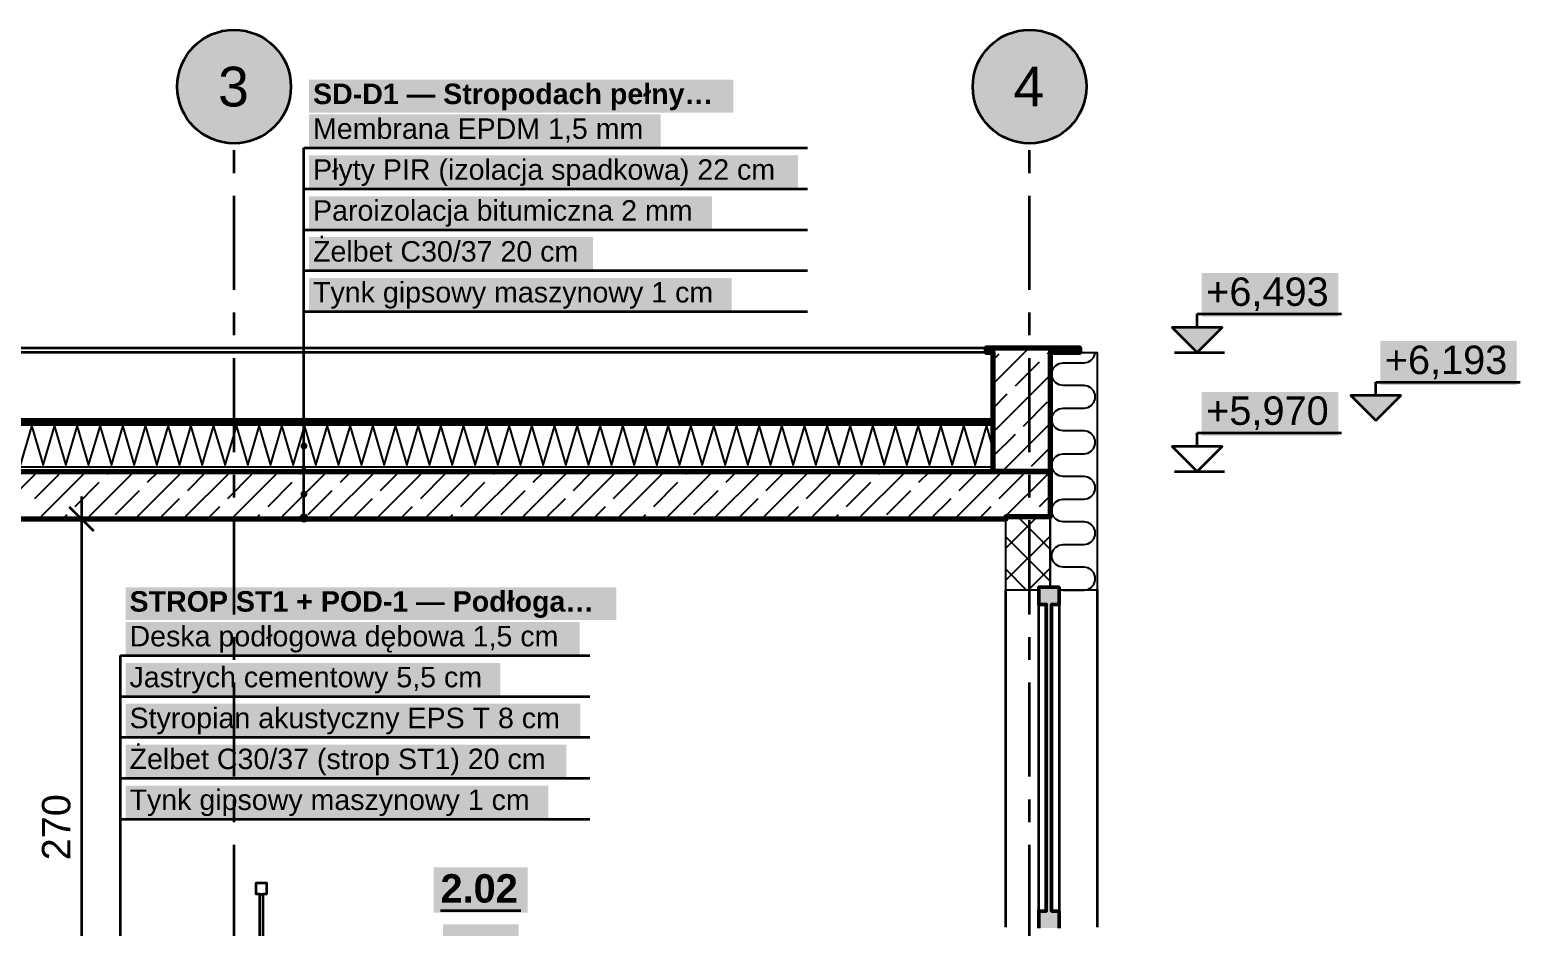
# Model space of a CAD drawing. Header units: metres. Extents: x -2.6 to 10.3, y -2.3 to 7.9.
# Drawn here: x 3.6 to 10.16, y 3.96 to 7.91 of the extents above; entities that cross this region are included whole.
import ezdxf

# ---------------------------------------------------------------- set-up
doc = ezdxf.new("R2010")
doc.units = ezdxf.units.M
for name, pattern in [('HYDRO_OKNA', [4.5, 1.5, -3]), ('KRESKOWA_3_1', [4, 3, -1]), ('PUNKTOWA', [10.5, 8.4, -1.05, 0, -1.05])]:
    doc.linetypes.add(name, pattern=pattern)
for name, color, linetype, lineweight in [('A-IZOL-WODNA', 5, 'Continuous', 100), ('A-KRESKOWANIE', 8, 'Continuous', 18), ('A-MASKA', 7, 'Continuous', 18), ('A-OPISY', 2, 'Continuous', 25), ('A-OSIE', 1, 'PUNKTOWA', 25), ('A-POMIESZCZENIA', 2, 'Continuous', 25), ('A-RZEDNE', 1, 'Continuous', 25), ('A-SCIANY-IZOL', 4, 'Continuous', 35), ('A-SCIANY-KONSTR', 7, 'Continuous', 50), ('A-SCIANY-WYK', 8, 'Continuous', 18), ('A-STROPY', 7, 'Continuous', 50), ('A-WIDOK', 7, 'Continuous', 25), ('A-WYMIARY', 1, 'Continuous', 25), ('A-WYPELNIENIA', 9, 'Continuous', 18)]:
    doc.layers.add(name, color=color, linetype=linetype, lineweight=lineweight)
doc.styles.add('PL_ARIAL', font='arial.ttf')
doc.styles.add('PL_ARIAL_B', font='arialbd.ttf')

msp = doc.modelspace()

# ---------------------------------------------------------------- hatches: boundary and pattern name
at = {"layer": 'A-MASKA', "true_color": 0xffffff}
for points in [[(4.8298, 7.5492), (6.6964, 7.5492), (6.6964, 7.694), (4.8298, 7.694)], [(4.8298, 7.3962), (6.3768, 7.3962), (6.3768, 7.541), (4.8298, 7.541)], [(4.8298, 7.2162), (6.9804, 7.2162), (6.9804, 7.361), (4.8298, 7.361)], [(4.8298, 7.0362), (6.6024, 7.0362), (6.6024, 7.181), (4.8298, 7.181)], [(4.8298, 6.8562), (6.0791, 6.8562), (6.0791, 7.001), (4.8298, 7.001)], [(4.8298, 6.6762), (6.6895, 6.6762), (6.6895, 6.821), (4.8298, 6.821)], [(8.757, 6.651), (9.3578, 6.651), (9.3578, 6.8435), (8.757, 6.8435)], [(9.5428, 6.351), (10.1435, 6.351), (10.1435, 6.5435), (9.5428, 6.5435)], [(8.757, 6.1275), (9.3578, 6.1275), (9.3578, 6.32), (8.757, 6.32)], [(4.0225, 5.3157), (6.1812, 5.3157), (6.1812, 5.4605), (4.0225, 5.4605)], [(4.0225, 5.1627), (6.0209, 5.1627), (6.0209, 5.3075), (4.0225, 5.3075)], [(4.0225, 4.9827), (5.6714, 4.9827), (5.6714, 5.1275), (4.0225, 5.1275)], [(4.0225, 4.8027), (6.023, 4.8027), (6.023, 4.9475), (4.0225, 4.9475)], [(4.0225, 4.6227), (5.9623, 4.6227), (5.9623, 4.7675), (4.0225, 4.7675)], [(4.0225, 4.4427), (5.8822, 4.4427), (5.8822, 4.5875), (4.0225, 4.5875)]]:
    msp.add_hatch(color=7, dxfattribs=at).paths.add_polyline_path(points)
at = {"layer": 'A-OPISY', "true_color": 0x000000}
for points in [[(4.8223, 6.1927), (4.8218, 6.1966), (4.8203, 6.2002), (4.8179, 6.2034), (4.8148, 6.2057), (4.8112, 6.2072), (4.8073, 6.2077), (4.8034, 6.2072), (4.7998, 6.2057), (4.7967, 6.2034), (4.7943, 6.2002), (4.7928, 6.1966), (4.7923, 6.1927), (4.7928, 6.1889), (4.7943, 6.1852), (4.7967, 6.1821), (4.7998, 6.1798), (4.8034, 6.1783), (4.8073, 6.1777), (4.8112, 6.1783), (4.8148, 6.1798), (4.8179, 6.1821), (4.8203, 6.1852), (4.8218, 6.1889)], [(4.8223, 6.082), (4.8218, 6.0859), (4.8203, 6.0895), (4.8179, 6.0926), (4.8148, 6.095), (4.8112, 6.0965), (4.8073, 6.097), (4.8034, 6.0965), (4.7998, 6.095), (4.7967, 6.0926), (4.7943, 6.0895), (4.7928, 6.0859), (4.7923, 6.082), (4.7928, 6.0781), (4.7943, 6.0745), (4.7967, 6.0714), (4.7998, 6.069), (4.8034, 6.0675), (4.8073, 6.067), (4.8112, 6.0675), (4.8148, 6.069), (4.8179, 6.0714), (4.8203, 6.0745), (4.8218, 6.0781)], [(4.8223, 5.971), (4.8218, 5.9749), (4.8203, 5.9785), (4.8179, 5.9816), (4.8148, 5.984), (4.8112, 5.9855), (4.8073, 5.986), (4.8034, 5.9855), (4.7998, 5.984), (4.7967, 5.9816), (4.7943, 5.9785), (4.7928, 5.9749), (4.7923, 5.971), (4.7928, 5.9671), (4.7943, 5.9635), (4.7967, 5.9604), (4.7998, 5.958), (4.8034, 5.9565), (4.8073, 5.956), (4.8112, 5.9565), (4.8148, 5.958), (4.8179, 5.9604), (4.8203, 5.9635), (4.8218, 5.9671)], [(4.8223, 5.87), (4.8218, 5.8739), (4.8203, 5.8775), (4.8179, 5.8806), (4.8148, 5.883), (4.8112, 5.8845), (4.8073, 5.885), (4.8034, 5.8845), (4.7998, 5.883), (4.7967, 5.8806), (4.7943, 5.8775), (4.7928, 5.8739), (4.7923, 5.87), (4.7928, 5.8661), (4.7943, 5.8625), (4.7967, 5.8594), (4.7998, 5.857), (4.8034, 5.8555), (4.8073, 5.855), (4.8112, 5.8555), (4.8148, 5.857), (4.8179, 5.8594), (4.8203, 5.8625), (4.8218, 5.8661)], [(4.8273, 5.765), (4.8266, 5.7702), (4.8246, 5.775), (4.8214, 5.7791), (4.8173, 5.7823), (4.8125, 5.7843), (4.8073, 5.785), (4.8021, 5.7843), (4.7973, 5.7823), (4.7932, 5.7791), (4.79, 5.775), (4.788, 5.7702), (4.7873, 5.765), (4.788, 5.7598), (4.79, 5.755), (4.7932, 5.7509), (4.7973, 5.7477), (4.8021, 5.7457), (4.8073, 5.745), (4.8125, 5.7457), (4.8173, 5.7477), (4.8214, 5.7509), (4.8246, 5.755), (4.8266, 5.7598)]]:
    msp.add_hatch(color=7, dxfattribs=at).paths.add_polyline_path(points)
at = {"layer": 'A-OSIE', "true_color": 0xffffff}
for points in [[(4.75, 7.6635), (4.7479, 7.6961), (4.7415, 7.7282), (4.731, 7.7592), (4.7165, 7.7885), (4.6983, 7.8157), (4.6768, 7.8403), (4.6522, 7.8618), (4.625, 7.88), (4.5957, 7.8945), (4.5647, 7.905), (4.5326, 7.9114), (4.5, 7.9135), (4.4674, 7.9114), (4.4353, 7.905), (4.4043, 7.8945), (4.375, 7.88), (4.3478, 7.8618), (4.3232, 7.8403), (4.3017, 7.8157), (4.2835, 7.7885), (4.269, 7.7592), (4.2585, 7.7282), (4.2521, 7.6961), (4.25, 7.6635), (4.2521, 7.6309), (4.2585, 7.5988), (4.269, 7.5678), (4.2835, 7.5385), (4.3017, 7.5113), (4.3232, 7.4867), (4.3478, 7.4652), (4.375, 7.447), (4.4043, 7.4325), (4.4353, 7.422), (4.4674, 7.4156), (4.5, 7.4135), (4.5326, 7.4156), (4.5647, 7.422), (4.5957, 7.4325), (4.625, 7.447), (4.6522, 7.4652), (4.6768, 7.4867), (4.6983, 7.5113), (4.7165, 7.5385), (4.731, 7.5678), (4.7415, 7.5988), (4.7479, 7.6309)], [(8.25, 7.6635), (8.2479, 7.6961), (8.2415, 7.7282), (8.231, 7.7592), (8.2165, 7.7885), (8.1983, 7.8157), (8.1768, 7.8403), (8.1522, 7.8618), (8.125, 7.88), (8.0957, 7.8945), (8.0647, 7.905), (8.0326, 7.9114), (8, 7.9135), (7.9674, 7.9114), (7.9353, 7.905), (7.9043, 7.8945), (7.875, 7.88), (7.8478, 7.8618), (7.8232, 7.8403), (7.8017, 7.8157), (7.7835, 7.7885), (7.769, 7.7592), (7.7585, 7.7282), (7.7521, 7.6961), (7.75, 7.6635), (7.7521, 7.6309), (7.7585, 7.5988), (7.769, 7.5678), (7.7835, 7.5385), (7.8017, 7.5113), (7.8232, 7.4867), (7.8478, 7.4652), (7.875, 7.447), (7.9043, 7.4325), (7.9353, 7.422), (7.9674, 7.4156), (8, 7.4135), (8.0326, 7.4156), (8.0647, 7.422), (8.0957, 7.4325), (8.125, 7.447), (8.1522, 7.4652), (8.1768, 7.4867), (8.1983, 7.5113), (8.2165, 7.5385), (8.231, 7.5678), (8.2415, 7.5988), (8.2479, 7.6309)]]:
    msp.add_hatch(color=7, dxfattribs=at).paths.add_polyline_path(points)
at = {"layer": 'A-POMIESZCZENIA', "true_color": 0xffffff}
for points in [[(5.3782, 4.0275), (5.7918, 4.0275), (5.7918, 4.2275), (5.3782, 4.2275)], [(5.4187, 3.7775), (5.7513, 3.7775), (5.7513, 3.9775), (5.4187, 3.9775)]]:
    msp.add_hatch(color=7, dxfattribs=at).paths.add_polyline_path(points)
at = {"layer": 'A-RZEDNE', "true_color": 0x000000}
for points in [[(8.737, 6.4935), (8.847, 6.6035), (8.627, 6.6035)], [(9.5228, 6.1935), (9.6328, 6.3035), (9.4128, 6.3035)]]:
    msp.add_hatch(color=7, dxfattribs=at).paths.add_polyline_path(points)
at = {"layer": 'A-WYPELNIENIA', "true_color": 0x000000}
for points in [[(8.04, 5.46), (8.04, 5.46), (8.04, 5.46), (8.13, 5.46), (8.13, 5.46), (8.13, 5.46), (8.13, 5.385), (8.13, 5.385), (8.13, 5.385), (8.097, 5.385), (8.097, 5.385), (8.097, 5.385), (8.097, 5.385), (8.097, 5.385), (8.097, 5.385), (8.097, 5.385), (8.097, 5.385), (8.097, 5.385), (8.097, 5.385), (8.097, 5.385), (8.097, 5.385), (8.097, 5.385), (8.097, 5.385), (8.097, 5.385), (8.097, 5.385), (8.097, 5.385), (8.097, 4.035), (8.097, 4.035), (8.097, 4.035), (8.073, 4.035), (8.073, 4.035), (8.073, 4.035), (8.073, 5.385), (8.073, 5.385), (8.073, 5.385), (8.073, 5.385), (8.073, 5.385), (8.073, 5.385), (8.073, 5.385), (8.073, 5.385), (8.073, 5.385), (8.073, 5.385), (8.073, 5.385), (8.073, 5.385), (8.073, 5.385), (8.073, 5.385), (8.073, 5.385), (8.073, 5.385), (8.073, 5.385), (8.04, 5.385), (8.04, 5.385), (8.04, 5.385)], [(8.04, 3.96), (8.04, 4.035), (8.13, 4.035), (8.13, 3.96)]]:
    msp.add_hatch(color=7, dxfattribs=at).paths.add_polyline_path(points)

# ---------------------------------------------------------------- linework, layer by layer
at = {"layer": 'A-IZOL-WODNA', "lineweight": 100, "ltscale": 0.05, "true_color": 0x000000}
msp.add_lwpolyline([(0.16, 6.1927), (7.84, 6.1927)], dxfattribs=at)
at = {"layer": 'A-IZOL-WODNA', "linetype": 'HYDRO_OKNA', "lineweight": 50, "ltscale": 0.05, "true_color": 0xffffff, "flags": 128}
msp.add_lwpolyline([(0.16, 6.1927), (7.84, 6.1927)], dxfattribs=at)
at = {"layer": 'A-IZOL-WODNA', "linetype": 'KRESKOWA_3_1', "lineweight": 35, "ltscale": 0.05, "flags": 128}
msp.add_lwpolyline([(0.16, 5.971), (7.84, 5.971)], dxfattribs=at)
at = {"layer": 'A-KRESKOWANIE', "lineweight": 25, "ltscale": 0.05}
for points in [[(7.84, 6.3551), (7.9984, 6.5135)], [(8.0787, 6.4877), (8.1045, 6.5135)], [(8.2395, 5.448), (8.2566, 5.451), (8.2716, 5.4597), (8.2828, 5.473), (8.2887, 5.4893), (8.2887, 5.5067), (8.2828, 5.523), (8.2716, 5.5363), (8.2566, 5.545), (8.2395, 5.548), (8.1475, 5.548), (8.1304, 5.551), (8.1154, 5.5597), (8.1042, 5.573), (8.0983, 5.5893), (8.0983, 5.6067), (8.1042, 5.623), (8.1154, 5.6363), (8.1304, 5.645), (8.1475, 5.648), (8.2395, 5.648), (8.2566, 5.651), (8.2716, 5.6597), (8.2828, 5.673), (8.2887, 5.6893), (8.2887, 5.7067), (8.2828, 5.723), (8.2716, 5.7363), (8.2566, 5.745), (8.2395, 5.748), (8.1475, 5.748), (8.1304, 5.751), (8.1154, 5.7597), (8.1042, 5.773), (8.0983, 5.7893), (8.0983, 5.8067), (8.1042, 5.823), (8.1154, 5.8363), (8.1304, 5.845), (8.1475, 5.848), (8.2395, 5.848), (8.2566, 5.851), (8.2716, 5.8597), (8.2828, 5.873), (8.2887, 5.8893), (8.2887, 5.9067), (8.2828, 5.923), (8.2716, 5.9363), (8.2566, 5.945), (8.2395, 5.948), (8.1475, 5.948), (8.1304, 5.951), (8.1154, 5.9597), (8.1042, 5.973), (8.0983, 5.9893), (8.0983, 6.0067), (8.1042, 6.023), (8.1154, 6.0363), (8.1304, 6.045), (8.1475, 6.048), (8.2395, 6.048), (8.2566, 6.051), (8.2716, 6.0597), (8.2828, 6.073), (8.2887, 6.0893), (8.2887, 6.1067), (8.2828, 6.123), (8.2716, 6.1363), (8.2566, 6.145), (8.2395, 6.148), (8.1475, 6.148), (8.1304, 6.151), (8.1154, 6.1597), (8.1042, 6.173), (8.0983, 6.1893), (8.0983, 6.2067), (8.1042, 6.223), (8.1154, 6.2363), (8.1304, 6.245), (8.1475, 6.248), (8.2395, 6.248), (8.2566, 6.251), (8.2716, 6.2597), (8.2828, 6.273), (8.2887, 6.2893), (8.2887, 6.3067), (8.2828, 6.323), (8.2716, 6.3363), (8.2566, 6.345), (8.2395, 6.348), (8.1475, 6.348), (8.1304, 6.351), (8.1154, 6.3597), (8.1042, 6.373), (8.0983, 6.3893), (8.0983, 6.4067), (8.1042, 6.423), (8.1154, 6.4363), (8.1304, 6.445), (8.1475, 6.448), (8.2395, 6.448), (8.2566, 6.451), (8.2716, 6.4597), (8.2828, 6.473), (8.2887, 6.4893), (8.2887, 6.4935)], [(8.1906, 6.4935), (8.2106, 6.5135)], [(7.84, 6.4611), (7.8666, 6.4877)], [(7.9373, 6.3463), (8.0433, 6.4523)], [(7.84, 6.1429), (8.09, 6.3929)], [(7.84, 6.249), (7.9019, 6.3109)], [(7.9726, 6.1695), (8.0787, 6.2756)], [(0.16, 6.1745), (7.84, 6.1745)], [(3.56, 5.997), (3.61, 6.167), (3.66, 5.997), (3.71, 6.167), (3.76, 5.997), (3.81, 6.167), (3.86, 5.997), (3.91, 6.167), (3.96, 5.997), (4.01, 6.167), (4.06, 5.997), (4.11, 6.167), (4.16, 5.997), (4.21, 6.167), (4.26, 5.997), (4.31, 6.167), (4.36, 5.997), (4.41, 6.167), (4.46, 5.997), (4.51, 6.167), (4.56, 5.997), (4.61, 6.167), (4.66, 5.997), (4.71, 6.167), (4.76, 5.997), (4.81, 6.167), (4.86, 5.997), (4.91, 6.167), (4.96, 5.997), (5.01, 6.167), (5.06, 5.997), (5.11, 6.167), (5.16, 5.997), (5.21, 6.167), (5.26, 5.997), (5.31, 6.167), (5.36, 5.997), (5.41, 6.167), (5.46, 5.997), (5.51, 6.167), (5.56, 5.997), (5.61, 6.167), (5.66, 5.997), (5.71, 6.167), (5.76, 5.997), (5.81, 6.167), (5.86, 5.997), (5.91, 6.167), (5.96, 5.997), (6.01, 6.167), (6.06, 5.997), (6.11, 6.167), (6.16, 5.997), (6.21, 6.167), (6.26, 5.997), (6.31, 6.167), (6.36, 5.997), (6.41, 6.167), (6.46, 5.997), (6.51, 6.167), (6.56, 5.997), (6.61, 6.167), (6.66, 5.997), (6.71, 6.167), (6.76, 5.997), (6.81, 6.167), (6.86, 5.997), (6.91, 6.167), (6.96, 5.997), (7.01, 6.167), (7.06, 5.997), (7.11, 6.167), (7.16, 5.997), (7.21, 6.167), (7.26, 5.997), (7.31, 6.167), (7.36, 5.997), (7.41, 6.167), (7.46, 5.997), (7.51, 6.167), (7.56, 5.997), (7.61, 6.167), (7.66, 5.997), (7.71, 6.167), (7.76, 5.997), (7.81, 6.167), (7.84, 6.065)], [(7.8792, 5.97), (8.09, 6.1808)], [(7.84, 6.0369), (7.9373, 6.1342)], [(8.008, 5.9927), (8.09, 6.0747)], [(0.16, 5.9895), (7.84, 5.9895)], [(3.4265, 5.76), (3.6365, 5.97)], [(3.6387, 5.76), (3.8487, 5.97)], [(3.8508, 5.76), (4.0608, 5.97)], [(3.9421, 5.9574), (3.9547, 5.97)], [(4.0629, 5.76), (4.2729, 5.97)], [(4.1189, 5.922), (4.1669, 5.97)], [(4.2751, 5.76), (4.4851, 5.97)], [(4.2957, 5.8867), (4.379, 5.97)], [(4.4872, 5.76), (4.6972, 5.97)], [(4.6993, 5.76), (4.9093, 5.97)], [(4.7906, 5.9574), (4.8033, 5.97)], [(4.9115, 5.76), (5.1215, 5.97)], [(4.9674, 5.922), (5.0154, 5.97)], [(5.1236, 5.76), (5.3336, 5.97)], [(5.1442, 5.8867), (5.2275, 5.97)], [(5.3357, 5.76), (5.5457, 5.97)], [(5.5479, 5.76), (5.7579, 5.97)], [(5.6392, 5.9574), (5.6518, 5.97)], [(5.76, 5.76), (5.97, 5.97)], [(5.816, 5.922), (5.8639, 5.97)], [(5.9721, 5.76), (6.1821, 5.97)], [(5.9927, 5.8867), (6.0761, 5.97)], [(6.1843, 5.76), (6.3943, 5.97)], [(6.3964, 5.76), (6.6064, 5.97)], [(6.4877, 5.9574), (6.5003, 5.97)], [(6.6085, 5.76), (6.8185, 5.97)], [(6.6645, 5.922), (6.7125, 5.97)], [(6.8207, 5.76), (7.0307, 5.97)], [(6.8413, 5.8867), (6.9246, 5.97)], [(7.0328, 5.76), (7.2428, 5.97)], [(7.2449, 5.76), (7.4549, 5.97)], [(7.3362, 5.9574), (7.3489, 5.97)], [(7.4571, 5.76), (7.6671, 5.97)], [(7.513, 5.922), (7.561, 5.97)], [(7.6692, 5.76), (7.8792, 5.97)], [(7.6898, 5.8867), (7.7731, 5.97)], [(7.8813, 5.76), (8.09, 5.9687)], [(3.6239, 5.8513), (3.73, 5.9574)], [(3.8007, 5.816), (3.9068, 5.922)], [(4.4725, 5.8513), (4.5785, 5.9574)], [(4.6492, 5.816), (4.7553, 5.922)], [(5.321, 5.8513), (5.427, 5.9574)], [(5.4978, 5.816), (5.6038, 5.922)], [(6.1695, 5.8513), (6.2756, 5.9574)], [(6.3463, 5.816), (6.4523, 5.922)], [(7.018, 5.8513), (7.1241, 5.9574)], [(7.1948, 5.816), (7.3009, 5.922)], [(7.8666, 5.8513), (7.9726, 5.9574)], [(3.9775, 5.7806), (4.0835, 5.8867)], [(4.169, 5.76), (4.2603, 5.8513)], [(4.826, 5.7806), (4.9321, 5.8867)], [(5.0175, 5.76), (5.1088, 5.8513)], [(5.6745, 5.7806), (5.7806, 5.8867)], [(5.8661, 5.76), (5.9574, 5.8513)], [(6.5231, 5.7806), (6.6291, 5.8867)], [(6.7146, 5.76), (6.8059, 5.8513)], [(7.3716, 5.7806), (7.4777, 5.8867)], [(7.5631, 5.76), (7.6544, 5.8513)], [(8.0433, 5.816), (8.09, 5.8626)], [(3.7447, 5.76), (3.7653, 5.7806)], [(4.3811, 5.76), (4.4371, 5.816)], [(4.5933, 5.76), (4.6139, 5.7806)], [(5.2297, 5.76), (5.2856, 5.816)], [(5.4418, 5.76), (5.4624, 5.7806)], [(6.0782, 5.76), (6.1342, 5.816)], [(6.2903, 5.76), (6.3109, 5.7806)], [(6.9267, 5.76), (6.9827, 5.816)], [(7.1389, 5.76), (7.1595, 5.7806)], [(7.7753, 5.76), (7.8312, 5.816)], [(7.9974, 5.77), (8.008, 5.7806)], [(7.895, 5.6323), (8.0327, 5.77)], [(8.09, 5.6279), (7.9479, 5.77)], [(8.09, 5.7693), (8.0893, 5.77)], [(7.895, 5.4908), (8.09, 5.6858)], [(8.09, 5.4865), (7.895, 5.6815)], [(7.987, 5.448), (7.895, 5.54)], [(7.9936, 5.448), (8.09, 5.5444)], [(8.1475, 5.448), (8.2395, 5.448)]]:
    msp.add_lwpolyline(points, dxfattribs=at)
at = {"layer": 'A-OPISY', "lineweight": 35, "ltscale": 0.05}
for points in [[(4.8073, 6.4935), (4.8073, 7.3935)], [(4.8073, 7.3935), (7.0229, 7.3935)], [(4.8073, 7.2135), (7.0229, 7.2135)], [(4.8073, 7.0335), (7.0229, 7.0335)], [(4.8073, 6.8535), (7.0229, 6.8535)], [(4.8073, 6.6735), (7.0229, 6.6735)], [(4.8073, 5.765), (4.8073, 6.4935)], [(4, 4.26), (4, 5.16)], [(4, 5.16), (6.0655, 5.16)], [(4, 4.98), (6.0655, 4.98)], [(4, 4.8), (6.0655, 4.8)], [(4, 4.62), (6.0655, 4.62)], [(4, 4.44), (6.0655, 4.44)], [(4, 2.705), (4, 4.26)]]:
    msp.add_lwpolyline(points, dxfattribs=at)
at = {"layer": 'A-OSIE', "linetype": 'PUNKTOWA', "lineweight": 35, "ltscale": 0.049296, "flags": 128}
for points in [[(4.5, -1.8), (4.5, 7.4135)], [(8, -1.8), (8, 7.4135)]]:
    msp.add_lwpolyline(points, dxfattribs=at)
at = {"layer": 'A-OSIE', "linetype": 'Continuous', "lineweight": 35, "ltscale": 0.05}
for centre in [(4.5, 7.6635), (8, 7.6635)]:
    msp.add_circle(centre, 0.25, dxfattribs=at)
at = {"layer": 'A-POMIESZCZENIA', "lineweight": 35, "ltscale": 0.05}
msp.add_lwpolyline([(5.4082, 4.0375), (5.7618, 4.0375)], dxfattribs=at)
at = {"layer": 'A-RZEDNE', "lineweight": 35, "ltscale": 0.05}
for points in [[(8.737, 6.6035), (8.737, 6.6635)], [(8.737, 6.6635), (9.3728, 6.6635)], [(8.637, 6.4935), (8.857, 6.4935)], [(9.5228, 6.3035), (9.5228, 6.3635)], [(9.5228, 6.3635), (10.1585, 6.3635)], [(8.737, 6.08), (8.737, 6.14)], [(8.737, 6.14), (9.3728, 6.14)], [(8.637, 5.97), (8.857, 5.97)]]:
    msp.add_lwpolyline(points, dxfattribs=at)
for points in [[(8.737, 6.4935), (8.847, 6.6035), (8.627, 6.6035)], [(9.5228, 6.1935), (9.6328, 6.3035), (9.4128, 6.3035)], [(8.737, 5.97), (8.847, 6.08), (8.627, 6.08)]]:
    msp.add_lwpolyline(points, close=True, dxfattribs=at)
at = {"layer": 'A-SCIANY-IZOL', "lineweight": 50, "ltscale": 0.05}
msp.add_lwpolyline([(0.16, 5.972), (0.16, 5.972), (0.16, 6.192), (0.16, 6.192), (0.16, 6.192), (7.84, 6.192), (7.84, 6.192), (7.84, 6.192), (7.84, 5.972), (7.84, 5.972), (7.84, 5.972), (0.16, 5.972)], close=True, dxfattribs=at)
at = {"layer": 'A-SCIANY-KONSTR', "lineweight": 70, "ltscale": 0.05}
msp.add_lwpolyline([(7.81, 6.5135), (7.81, 6.5135), (8.22, 6.5135), (8.22, 6.5135), (8.22, 6.5135), (8.22, 6.5135), (8.22, 6.4935), (8.22, 6.4935), (8.22, 6.4935), (8.22, 6.4935), (8.09, 6.4935), (8.09, 6.4935), (8.09, 6.4935), (8.09, 6.4935), (8.09, 6.4935), (8.09, 6.4935), (8.09, 6.4935), (8.09, 6.4935), (8.09, 6.4935), (8.09, 6.4935), (8.09, 6.4935), (8.09, 6.4935), (8.09, 6.4935), (8.09, 6.4935), (8.09, 6.4935), (8.09, 6.4935), (8.09, 6.4935), (8.09, 5.97), (8.09, 5.97), (8.09, 5.97), (8.09, 5.97), (7.84, 5.97), (7.84, 5.97), (7.84, 5.97), (7.84, 6.4935), (7.84, 6.4935), (7.84, 6.4935), (7.84, 6.4935), (7.84, 6.4935), (7.84, 6.4935), (7.84, 6.4935), (7.84, 6.4935), (7.84, 6.4935), (7.84, 6.4935), (7.84, 6.4935), (7.84, 6.4935), (7.84, 6.4935), (7.84, 6.4935), (7.84, 6.4935), (7.84, 6.4935), (7.84, 6.4935), (7.81, 6.4935), (7.81, 6.4935), (7.81, 6.4935), (7.81, 6.5135)], close=True, dxfattribs=at)
at = {"layer": 'A-SCIANY-KONSTR', "lineweight": 50, "ltscale": 0.05}
msp.add_lwpolyline([(8.04, 3.96), (8.04, 4.035), (8.04, 4.035), (8.04, 4.035), (8.073, 4.035), (8.073, 4.035), (8.073, 4.035), (8.073, 4.035), (8.073, 4.035), (8.073, 4.035), (8.073, 4.035), (8.073, 4.035), (8.073, 4.035), (8.073, 4.035), (8.073, 4.035), (8.073, 4.035), (8.073, 4.035), (8.073, 4.035), (8.073, 4.035), (8.073, 4.035), (8.073, 4.035), (8.073, 5.385), (8.073, 5.385), (8.073, 5.385), (8.073, 5.385), (8.073, 5.385), (8.073, 5.385), (8.073, 5.385), (8.073, 5.385), (8.073, 5.385), (8.073, 5.385), (8.073, 5.385), (8.073, 5.385), (8.073, 5.385), (8.073, 5.385), (8.073, 5.385), (8.073, 5.385), (8.073, 5.385), (8.04, 5.385), (8.04, 5.385), (8.04, 5.385), (8.04, 5.385), (8.04, 5.46), (8.04, 5.46), (8.04, 5.46), (8.04, 5.46), (8.13, 5.46), (8.13, 5.46), (8.13, 5.46), (8.13, 5.46), (8.13, 5.385), (8.13, 5.385), (8.13, 5.385), (8.13, 5.385), (8.097, 5.385), (8.097, 5.385), (8.097, 5.385), (8.097, 5.385), (8.097, 5.385), (8.097, 5.385), (8.097, 5.385), (8.097, 5.385), (8.097, 5.385), (8.097, 5.385), (8.097, 5.385), (8.097, 5.385), (8.097, 5.385), (8.097, 5.385), (8.097, 5.385), (8.097, 5.385), (8.097, 5.385), (8.097, 4.035), (8.097, 4.035), (8.097, 4.035), (8.097, 4.035), (8.097, 4.035), (8.097, 4.035), (8.097, 4.035), (8.097, 4.035), (8.097, 4.035), (8.097, 4.035), (8.097, 4.035), (8.097, 4.035), (8.097, 4.035), (8.097, 4.035), (8.097, 4.035), (8.097, 4.035), (8.097, 4.035), (8.13, 4.035), (8.13, 4.035), (8.13, 4.035), (8.13, 3.96)], dxfattribs=at)
at = {"layer": 'A-SCIANY-WYK', "lineweight": 25, "ltscale": 0.05}
for points in [[(8.09, 6.4935), (8.09, 6.4935), (8.09, 6.4935), (8.09, 6.4935), (8.09, 6.4935), (8.297, 6.4935), (8.297, 6.4935), (8.297, 6.4935), (8.297, 6.4935), (8.297, 6.4935), (8.297, 5.448), (8.297, 5.448), (8.297, 5.448), (8.297, 5.448), (8.13, 5.448), (8.13, 5.448), (8.13, 5.448), (8.13, 5.448), (8.13, 5.46), (8.13, 5.46), (8.13, 5.46), (8.13, 5.46), (8.13, 5.46), (8.13, 5.46), (8.13, 5.46), (8.13, 5.46), (8.13, 5.46), (8.13, 5.46), (8.13, 5.46), (8.13, 5.46), (8.13, 5.46), (8.13, 5.46), (8.13, 5.46), (8.13, 5.46), (8.13, 5.46), (8.09, 5.46), (8.09, 5.46), (8.09, 5.46), (8.09, 5.46), (8.09, 5.46)], [(7.895, 5.46), (7.895, 5.77), (7.895, 5.77), (7.895, 5.77), (7.895, 5.77), (7.895, 5.77), (8.09, 5.77), (8.09, 5.77), (8.09, 5.77), (8.09, 5.77), (8.09, 5.77), (8.09, 5.46), (8.09, 5.46), (8.09, 5.46), (8.09, 5.46), (8.09, 5.46), (8.04, 5.46), (8.04, 5.46), (8.04, 5.46), (8.04, 5.46), (8.04, 5.46), (8.04, 5.46), (8.04, 5.46), (8.04, 5.46), (8.04, 5.46), (8.04, 5.46), (8.04, 5.46), (8.04, 5.46), (8.04, 5.46), (8.04, 5.46), (8.04, 5.46), (8.04, 5.46), (8.04, 5.46), (8.04, 5.448), (8.04, 5.448), (8.04, 5.448), (8.04, 5.448), (7.895, 5.448), (7.895, 5.448), (7.895, 5.448), (7.895, 5.46)]]:
    msp.add_lwpolyline(points, close=True, dxfattribs=at)
at = {"layer": 'A-STROPY', "lineweight": 70, "ltscale": 0.05}
msp.add_lwpolyline([(-0.09, 5.97), (8.09, 5.97), (8.09, 5.97), (8.09, 5.97), (8.09, 5.97), (8.09, 5.97), (8.09, 5.77), (8.09, 5.77), (8.09, 5.77), (8.09, 5.77), (8.09, 5.77), (7.895, 5.77), (7.895, 5.77), (7.895, 5.77), (7.895, 5.77), (7.895, 5.77), (7.895, 5.77), (7.895, 5.77), (7.895, 5.77), (7.895, 5.77), (7.895, 5.77), (7.895, 5.77), (7.895, 5.77), (7.895, 5.77), (7.895, 5.77), (7.895, 5.77), (7.895, 5.77), (7.895, 5.77), (7.895, 5.76), (7.895, 5.76), (7.895, 5.76), (3.275, 5.76)], dxfattribs=at)
at = {"layer": 'A-WIDOK', "lineweight": 35, "ltscale": 0.05}
for points in [[(0.1904, 6.5135), (7.8096, 6.5135)], [(7.8096, 6.4935), (0.1904, 6.4935)], [(7.895, 3.9644), (7.895, 5.4476)], [(8.297, 5.4476), (8.297, 3.9644)], [(8.04, 4.0354), (8.04, 5.3846)], [(8.13, 5.3846), (8.13, 4.0354)], [(4.6126, 4.11), (4.5975, 4.11), (4.5975, 4.16), (4.6425, 4.16), (4.6425, 4.11), (4.6274, 4.11)], [(4.627, 3.11), (4.613, 3.11), (4.613, 4.11), (4.627, 4.11), (4.627, 3.11)]]:
    msp.add_lwpolyline(points, dxfattribs=at)
at = {"layer": 'A-WYMIARY', "lineweight": 35, "ltscale": 0.05}
for points in [[(3.8294, 2.96), (3.8294, 5.86)], [(3.8824, 5.707), (3.7764, 5.813)], [(3.9294, 5.76), (3.7294, 5.76)]]:
    msp.add_lwpolyline(points, dxfattribs=at)

# ---------------------------------------------------------------- texts
at = {"layer": 'A-OPISY'}
for s, style, p in [('SD-D1 — Stropodach pełny…', 'PL_ARIAL_B', (4.8473, 7.5865)), ('Membrana EPDM 1,5 mm', 'PL_ARIAL', (4.8473, 7.4335)), ('Płyty PIR (izolacja spadkowa) 22 cm', 'PL_ARIAL', (4.8473, 7.2535)), ('Paroizolacja bitumiczna 2 mm', 'PL_ARIAL', (4.8473, 7.0735)), ('Żelbet C30/37 20 cm', 'PL_ARIAL', (4.8473, 6.8935)), ('Tynk gipsowy maszynowy 1 cm', 'PL_ARIAL', (4.8473, 6.7135)), ('STROP ST1 + POD-1 — Podłoga…', 'PL_ARIAL_B', (4.04, 5.353)), ('Deska podłogowa dębowa 1,5 cm', 'PL_ARIAL', (4.04, 5.2)), ('Jastrych cementowy 5,5 cm', 'PL_ARIAL', (4.04, 5.02)), ('Styropian akustyczny EPS T 8 cm', 'PL_ARIAL', (4.04, 4.84)), ('Żelbet C30/37 (strop ST1) 20 cm', 'PL_ARIAL', (4.04, 4.66)), ('Tynk gipsowy maszynowy 1 cm', 'PL_ARIAL', (4.04, 4.48))]:
    msp.add_text(s, height=0.09, dxfattribs=dict(at, style=style)).set_placement(p)
at = {"layer": 'A-OSIE', "style": 'PL_ARIAL'}
for s, p in [('3', (4.4293, 7.576)), ('4', (7.9293, 7.576))]:
    msp.add_text(s, height=0.175, dxfattribs=at).set_placement(p)
at = {"layer": 'A-POMIESZCZENIA', "style": 'PL_ARIAL_B'}
msp.add_text('2.02', height=0.125, dxfattribs=at).set_placement((5.4082, 4.0725))
at = {"layer": 'A-RZEDNE', "style": 'PL_ARIAL'}
for s, p in [('+6,493', (8.777, 6.6985)), ('+6,193', (9.5628, 6.3985)), ('+5,970', (8.777, 6.175))]:
    msp.add_text(s, height=0.125, dxfattribs=at).set_placement(p)
at = {"layer": 'A-WYMIARY', "style": 'PL_ARIAL'}
msp.add_text('270', height=0.125, rotation=90, dxfattribs=at).set_placement((3.7794, 4.2584))

doc.saveas('drawing.dxf')
